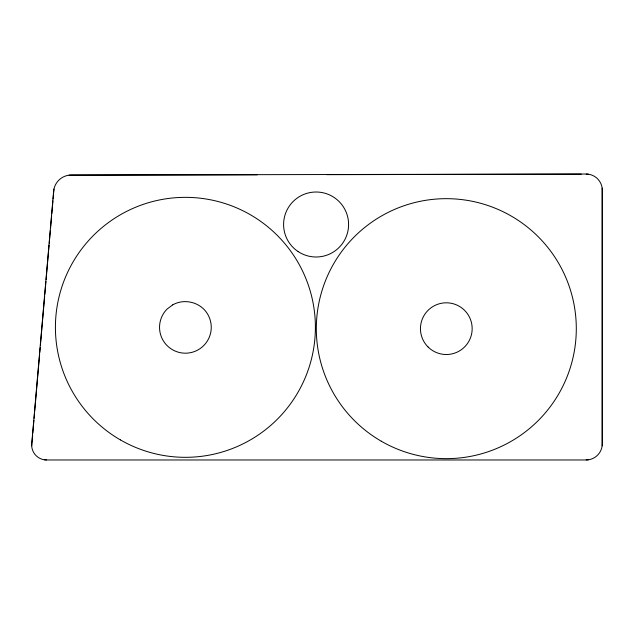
<?xml version="1.0" encoding="UTF-8"?>
<svg xmlns="http://www.w3.org/2000/svg" width="634" height="634" viewBox="0 0 634 634"><rect width="100%" height="100%" fill="white"/><g stroke="black" fill="none" stroke-linecap="round" stroke-linejoin="round"><path stroke-width="0.95" d="M31.7 445.845L32.635 435.019M32.809 433.054L33.919 420.263M34.085 418.297L34.513 413.376M34.688 411.411L39.633 354.351M39.799 352.385L40.227 347.464M40.394 345.498L44.657 296.308M44.832 294.342L45.941 281.551M46.108 279.586L49.095 245.16M49.262 243.187L50.371 230.404M50.546 228.43L51.647 215.647M51.822 213.674L52.931 200.883M53.097 198.917L53.953 189.083M69.098 175.166L257.309 174.802M326.653 174.667L581.235 174.176M586.188 174.16L588.17 174.16M44.531 459.832L46.512 459.832M586.188 459.84L588.17 459.84M602.157 188.124L602.157 445.845M53.628 191.246L31.74 443.729A14.899 14.899 0 0 0 46.583 459.975L586.054 459.975A16.246 16.246 0 0 0 602.3 443.729L602.3 190.24A16.215 16.215 0 0 0 586.054 174.025L71.285 175.032A17.752 17.752 0 0 0 53.628 191.246M172.702 304.867L167.114 309.051A25.851 25.851 0 0 0 167.114 345.617A25.851 25.851 0 0 0 203.68 345.617A25.851 25.851 0 0 0 203.68 309.051C195.573 301.15 182.584 299.224 172.702 304.867M381.311 441.232A129.994 129.994 0 0 0 576.298 328.658A129.994 129.994 0 0 0 381.311 216.083A129.994 129.994 0 0 0 381.311 441.232M428.029 346.941A25.851 25.851 0 0 0 471.284 335.346A25.851 25.851 0 0 0 439.616 303.686A25.851 25.851 0 0 0 428.029 346.941M298.107 251.571A32.5 32.5 0 0 0 348.526 226.544A32.5 32.5 0 0 0 301.641 195.399A32.5 32.5 0 0 0 298.107 251.571M120.405 439.909A129.994 129.994 0 0 0 315.391 327.334A129.994 129.994 0 0 0 120.405 214.76A129.994 129.994 0 0 0 120.405 439.909"/></g></svg>
